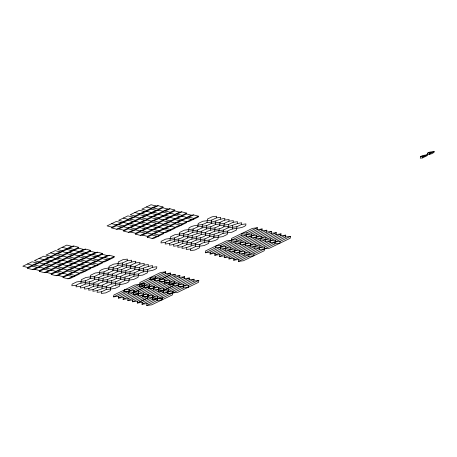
<?xml version="1.0" encoding="UTF-8"?>
<svg xmlns="http://www.w3.org/2000/svg" width="457" height="457" viewBox="0 0 457 457"><rect width="100%" height="100%" fill="white"/><g stroke="black" fill="none" stroke-linecap="round" stroke-linejoin="round"><path stroke-width="0.69" d="M420.48 156.534L420.28 158.191L422.491 157.905L427.106 155.683L427.415 153.198L429.729 152.084L434.15 151.513L434.041 152.347C430.088 155.66 424.707 154.14 420.48 156.534L424.901 155.963M422.691 156.248L422.491 157.905L422.588 157.077L427.215 154.849M429.626 152.912L429.426 154.569L429.523 153.741L434.15 151.513M152.41 267.316L152.621 265.66C146.411 266.111 141.253 270.121 134.746 269.579C129.337 273.537 122.07 271.207 116.661 275.16C108.72 274.943 102.305 279.867 94.37 279.65C88.961 283.608 81.694 281.278 76.285 285.231L76.073 286.893L80.489 286.328L85.116 284.1L93.948 282.969L98.575 280.747L107.406 279.61L112.034 277.388L120.865 276.257L125.492 274.029L134.324 272.898L138.951 270.675L147.782 269.544L152.41 267.316L156.825 266.751L156.614 268.408C151.204 272.366 143.938 270.036 138.528 273.994C130.588 273.772 124.173 278.696 116.238 278.479C110.828 282.437 103.562 280.107 98.152 284.06C91.646 283.517 86.487 287.533 80.278 287.984L80.489 286.328M80.912 283.009L81.335 279.69L85.962 277.462L94.793 276.331L99.42 274.109L108.252 272.978L112.879 270.75L121.711 269.619L126.338 267.396L135.169 266.265L139.796 264.037L144.212 263.472L144.001 265.129L139.374 267.356L130.542 268.488L125.915 270.71L117.083 271.846L112.456 274.069L103.625 275.2L98.998 277.428L90.166 278.559L85.539 280.781L76.707 281.912L72.08 284.14L71.869 285.796L76.285 285.231M84.694 287.419L84.482 289.075L88.898 288.51L93.525 286.288L102.357 285.157L106.984 282.929L115.815 281.798L120.442 279.575L129.274 278.444L133.901 276.217L142.733 275.085L147.36 272.858L147.782 269.544M85.116 284.1L85.539 280.781M88.898 288.51L88.687 290.172L93.102 289.607L97.729 287.379L106.561 286.248L111.188 284.026L120.02 282.889L124.647 280.667L133.478 279.535L138.105 277.308L138.528 273.994M89.321 285.191L89.743 281.878M90.166 278.559L90.589 275.24L95.216 273.018L104.047 271.881L108.675 269.659L117.506 268.527L122.133 266.3L130.965 265.169L135.592 262.946L140.008 262.381L139.796 264.037M93.102 289.607L92.891 291.263C99.1 290.812 104.259 286.796 110.765 287.339C116.169 283.386 123.441 285.716 128.851 281.758L129.274 278.444M93.525 286.288L93.948 282.969M94.37 279.65L94.793 276.331M97.307 290.698L97.095 292.354L101.511 291.789L106.138 289.567L114.97 288.436L119.597 286.208L120.02 282.889M97.729 287.379L98.152 284.06M98.575 280.747L98.998 277.428M99.42 274.109L99.843 270.79C105.253 266.831 112.519 269.167 117.929 265.209C124.435 265.751 129.594 261.741 135.803 261.284L135.592 262.946M101.511 291.789L101.3 293.451L105.716 292.886L110.343 290.658L110.765 287.339M101.934 288.476L102.357 285.157M102.779 281.838L103.202 278.519M103.625 275.2L104.047 271.881M106.138 289.567L106.561 286.248M106.984 282.929L107.406 279.61M107.829 276.296L108.252 272.978M108.675 269.659L109.097 266.34L113.724 264.117L122.556 262.981L127.183 260.758L131.599 260.193L131.388 261.85M111.188 284.026L111.611 280.707M112.034 277.388L112.456 274.069M112.879 270.75L113.302 267.431M115.393 285.117L115.815 281.798M116.238 278.479L116.661 275.16M117.083 271.846L117.506 268.527M117.929 265.209L118.352 261.89L122.979 259.667L127.394 259.102L127.183 260.758M120.442 279.575L120.865 276.257M121.288 272.938L121.711 269.619M122.133 266.3L122.556 262.981M124.647 280.667L125.069 277.348M125.492 274.029L125.915 270.71M126.338 267.396L126.76 264.077M113.633 296.873L124.047 291.863L124.298 290.001L129.262 289.355L150.096 279.347L155.066 278.707L155.311 276.839L165.725 271.835L165.48 273.703L144.646 283.717L134.712 284.991L113.879 294.999L113.633 296.873L118.603 296.233L139.431 286.219L144.406 285.579L144.646 283.717M129.697 275.125L130.119 271.806M130.542 268.488L130.965 265.169M133.901 276.217L134.324 272.898M134.746 269.579L135.169 266.265M123.087 299.329L128.051 298.695L148.885 288.681L158.83 287.407L179.664 277.393L179.904 275.525L169.49 280.529L169.244 282.397L164.274 283.037L143.441 293.051L133.501 294.331L133.981 290.601L154.826 280.575L164.76 279.301L175.18 274.291L174.934 276.165L154.1 286.173L144.155 287.459L133.747 292.457L133.501 294.325L123.087 299.329L123.327 297.461L144.161 287.447L149.131 286.813L149.376 284.945L170.204 274.931L175.18 274.291M138.951 270.675L139.374 267.356M138.705 291.829L138.231 295.559L127.811 300.563L128.051 298.695M149.376 284.945L139.431 286.225L139.922 282.483L160.755 272.469L165.725 271.835M143.155 271.766L143.578 268.448M141.99 304.253L146.96 303.619L167.788 293.605L177.727 292.331L198.561 282.317L198.806 280.449L193.837 281.089L173.003 291.098L163.069 292.377L142.236 302.385L141.99 304.253L152.404 299.249L152.889 295.513L142.955 296.787L143.435 293.057L142.95 296.787L132.536 301.791L132.781 299.923L153.615 289.915L163.543 288.641L184.382 278.627L189.358 277.987L189.112 279.855L168.279 289.869L158.339 291.143L137.506 301.157L132.536 301.791M148.205 266.225L148.416 264.563L144.001 265.129M137.506 301.157L137.266 303.025L147.68 298.015L148.159 294.285L168.999 284.271L173.968 283.631L174.214 281.763L184.634 276.753L184.382 278.627M153.855 288.041L153.609 289.909L154.089 286.185L153.86 288.041L148.885 288.681L149.359 284.957M118.603 296.233L118.357 298.101L128.777 293.097L138.717 291.817L159.544 281.809L159.796 279.935L170.21 274.931L170.45 273.063L160.036 278.073L150.096 279.353L150.336 277.485L155.311 276.839L154.814 280.581L155.066 278.707M157.139 300.478L157.619 296.747L178.453 286.733L183.423 286.093L183.668 284.225L194.082 279.216L193.837 281.089M158.339 291.143L158.813 287.413L158.339 291.143L163.309 290.503L173.729 285.499L183.668 284.225L183.183 287.961L162.344 297.975L152.404 299.249L152.895 295.513L173.723 285.499L173.968 283.631M189.358 277.987L178.938 282.992L168.999 284.271L169.473 280.541L159.544 281.815L160.019 278.085L159.796 279.935M241.53 224.467L241.742 222.805C235.532 223.262 230.374 227.272 223.867 226.729C218.463 230.688 211.191 228.351 205.781 232.31C197.847 232.093 191.432 237.017 183.491 236.8C178.087 240.753 170.815 238.423 165.405 242.381L165.194 244.038L169.61 243.472L174.237 241.25L183.068 240.119L187.696 237.891L196.527 236.76L201.154 234.532L209.986 233.401L214.613 231.179L223.444 230.048L228.072 227.82L236.903 226.689L241.53 224.467L245.946 223.901L245.735 225.558C240.331 229.517 233.059 227.18 227.649 231.139C219.714 230.922 213.299 235.846 205.359 235.629C199.949 239.582 192.683 237.252 187.273 241.21C180.766 240.668 175.608 244.678 169.398 245.135L169.61 243.472M146.96 303.619L146.714 305.487L157.128 300.478L162.109 299.838L162.344 297.975L152.415 299.249M173.729 285.499L174.203 281.769L164.269 283.043L164.749 279.313M170.033 240.154L170.455 236.84L175.082 234.612L183.914 233.481L188.541 231.253L197.373 230.122L202 227.9L210.831 226.769L215.458 224.541L224.29 223.41L228.917 221.188L233.333 220.622L233.121 222.279L228.494 224.501L219.663 225.638L215.036 227.86L206.204 228.991L201.577 231.219L192.745 232.35L188.118 234.572L179.287 235.703L174.66 237.931L165.828 239.062L161.201 241.285L160.99 242.947L165.405 242.381M173.814 244.569L173.603 246.226L178.019 245.66L182.646 243.432L191.477 242.301L196.104 240.079L204.936 238.948L209.563 236.72L218.395 235.589L223.022 233.367L231.853 232.23L236.48 230.008L236.903 226.689M174.237 241.25L174.66 237.931M167.793 293.605L168.273 289.869L167.788 293.605L172.763 292.966L173.003 291.098L172.518 294.834L151.684 304.848L146.714 305.487M178.019 245.66L177.807 247.317L182.223 246.751L186.85 244.529L195.682 243.398L200.309 241.17L209.14 240.039L213.767 237.817L222.599 236.68L227.226 234.458L227.649 231.139M178.441 242.341L178.864 239.022M179.287 235.703L179.71 232.39L184.337 230.162L193.168 229.031L197.795 226.803L206.627 225.672L211.254 223.45L220.085 222.319L224.713 220.091L229.128 219.526L228.917 221.188M182.223 246.751L182.012 248.414C188.221 247.957 193.38 243.947 199.886 244.489C205.296 240.531 212.562 242.867 217.972 238.908L218.395 235.589M182.646 243.432L183.068 240.119M183.491 236.8L183.914 233.481M178.453 286.728L178.927 282.997L178.453 286.733L188.387 285.459L198.806 280.449M186.427 247.848L186.216 249.505L190.632 248.939L195.259 246.711L204.09 245.58L208.718 243.358L209.14 240.039M186.85 244.529L187.273 241.21M187.696 237.891L188.118 234.572M188.541 231.253L188.964 227.94C194.374 223.981 201.646 226.312 207.05 222.359C213.556 222.902 218.714 218.886 224.924 218.435L224.713 220.091M190.632 248.939L190.42 250.596L194.836 250.03L199.463 247.808L199.886 244.489M191.055 245.62L191.477 242.301M191.9 238.982L192.323 235.669M192.745 232.35L193.168 229.031M188.147 287.322L188.387 285.459L188.153 287.322L183.177 287.961L183.423 286.093M195.259 246.711L195.682 243.398M196.104 240.079L196.527 236.76M196.95 233.441L197.373 230.122M197.795 226.803L198.218 223.49L202.845 221.262L211.677 220.131L216.304 217.909L220.72 217.343L220.508 219M200.309 241.17L200.732 237.851M201.154 234.532L201.577 231.219M202 227.9L202.422 224.581M204.513 242.261L204.936 238.948M205.359 235.629L205.781 232.31M206.204 228.991L206.627 225.672M207.05 222.359L207.472 219.04L212.099 216.812L216.515 216.247L216.304 217.909M209.563 236.72L209.986 233.401M210.409 230.088L210.831 226.769M211.254 223.45L211.677 220.131M213.767 237.817L214.19 234.498M214.613 231.179L215.036 227.86M215.458 224.541L215.881 221.222M218.817 232.27L219.24 228.951M219.663 225.638L220.085 222.319M223.022 233.367L223.444 230.048M223.867 226.729L224.29 223.41M228.072 227.82L228.494 224.501M232.276 228.917L232.699 225.598M237.326 223.37L237.537 221.714L233.121 222.279M27.597 268.316L27.706 267.482L36.96 263.032L39.171 262.746L44.026 264.009L46.231 263.729L55.486 259.279L60.341 260.541L62.552 260.256L67.407 261.518L69.618 261.233L78.872 256.783L83.728 258.045L85.933 257.759L90.789 259.022L93 258.736L102.254 254.286L107.109 255.549L109.32 255.269L114.17 256.531L114.061 257.36L104.807 261.81L102.602 262.095L97.747 260.833L95.536 261.113L86.282 265.568L81.426 264.306L79.215 264.586L74.36 263.323L72.155 263.609L62.895 268.059L58.045 266.797L55.834 267.082L51.207 269.304L46.351 268.042L44.14 268.328L39.285 267.065L37.08 267.351L32.453 269.579L27.597 268.316L32.224 266.088L37.08 267.351M39.171 262.746L39.273 261.918L48.533 257.468L50.744 257.182L55.594 258.445L57.805 258.165L67.059 253.715L71.915 254.972L74.125 254.692L78.981 255.954L81.192 255.669L90.446 251.219L95.302 252.481L97.507 252.195L102.362 253.458L102.254 254.286M39.285 267.065L39.393 266.237L48.653 261.787L50.858 261.501L55.714 262.764L57.925 262.478L67.179 258.028L72.035 259.29L74.245 259.01L79.095 260.267L81.306 259.987L90.56 255.537L95.416 256.8L97.627 256.514L102.482 257.777L104.693 257.491L109.32 255.269M102.602 262.095L102.488 262.924L93.234 267.374L91.029 267.659L86.173 266.397L83.962 266.682L79.107 265.42L69.852 269.87L67.642 270.15L62.786 268.887L60.581 269.173L55.725 267.911L46.471 272.361L44.26 272.646L39.405 271.384L39.513 270.555L48.768 266.105L50.978 265.82L55.834 267.082L60.461 264.854L62.672 264.574L67.527 265.837L69.732 265.551L78.987 261.101L83.842 262.364L86.053 262.078L90.909 263.341L93.119 263.055L102.374 258.605L107.229 259.867L109.434 259.582L109.543 258.753L114.17 256.531M50.744 257.182L50.847 256.354L60.107 251.904L62.318 251.618L67.168 252.881L69.378 252.595L78.633 248.145L83.488 249.408L85.699 249.128L90.555 250.39L90.446 251.219M50.858 261.501L50.967 260.673L60.227 256.223L62.432 255.937L67.288 257.2L69.498 256.914L78.753 252.464L83.608 253.726L85.819 253.441L90.669 254.703L92.88 254.423L97.507 252.195M50.978 265.82L51.087 264.991L60.341 260.541M44.26 272.646L48.888 270.418L51.098 270.138L51.207 269.304M91.029 267.659L90.914 268.488L81.66 272.938L79.455 273.223L74.6 271.961L72.389 272.246L67.533 270.984L58.279 275.434L56.068 275.72L51.213 274.457L51.321 273.623L60.581 269.173M62.318 251.618L62.42 250.79L71.68 246.34L73.885 246.055L78.741 247.317L78.633 248.145M62.432 255.937L62.54 255.109L71.8 250.659L74.005 250.373L78.861 251.636L81.072 251.35L85.699 249.128M62.552 260.256L62.66 259.427L71.915 254.972M62.672 264.574L62.78 263.74L72.035 259.29M62.786 268.887L62.895 268.059M56.068 275.72L60.695 273.492L62.906 273.206L63.015 272.378L72.269 267.928L74.48 267.642L79.335 268.905L81.546 268.619L90.8 264.169L95.656 265.431L97.861 265.151L97.969 264.317L107.229 259.867M79.455 273.223L79.347 274.051L70.087 278.502L67.882 278.787L63.026 277.525L63.135 276.696L72.389 272.246M74.005 250.373L74.114 249.545L78.741 247.317M74.125 254.692L74.234 253.858L83.488 249.408M74.245 259.01L74.348 258.176L83.608 253.726M74.36 263.323L74.468 262.495L83.728 258.045M74.48 267.642L74.588 266.814L83.842 262.364M74.6 271.961L74.708 271.132L83.962 266.682M95.656 265.431L86.396 269.881L86.287 270.715L84.082 270.995L74.822 275.451L74.72 276.279L72.509 276.559L67.882 278.787M85.819 253.441L85.922 252.612L90.555 250.39M85.933 257.759L86.042 256.931L95.302 252.481M86.053 262.078L86.162 261.25L95.416 256.8M86.173 266.397L86.282 265.568M97.627 256.514L97.735 255.686L102.362 253.458M97.747 260.833L97.849 259.999L107.109 255.549M111.834 227.969L111.936 227.14L121.196 222.69L123.407 222.405L128.257 223.667L130.468 223.382L139.722 218.932L144.578 220.194L146.788 219.914L151.644 221.177L153.855 220.891L163.109 216.441L167.965 217.703L170.17 217.418L175.025 218.68L177.236 218.395L186.49 213.945L191.346 215.207L193.557 214.921L198.407 216.184L198.298 217.018L189.044 221.468L186.833 221.748L181.983 220.485L179.772 220.771L170.512 225.221L165.663 223.959L163.452 224.244L158.596 222.982L156.391 223.267L147.131 227.717L142.281 226.455L140.071 226.741L135.215 225.478L133.004 225.758L123.75 230.208L118.894 228.946L116.689 229.231L111.834 227.969L116.461 225.747L121.316 227.009L123.521 226.723L128.377 227.986L130.588 227.7L139.842 223.25L144.698 224.513L146.908 224.227L151.758 225.49L153.969 225.21L163.223 220.76L168.079 222.016L170.29 221.736L175.145 222.999L177.356 222.713L186.61 218.263L191.466 219.526L193.671 219.24L193.779 218.412L198.407 216.184M123.407 222.405L123.51 221.576L132.77 217.126L134.981 216.841L139.831 218.103L142.041 217.818L151.296 213.368L156.151 214.63L158.362 214.344L163.218 215.607L165.428 215.327L174.683 210.877L179.538 212.134L181.743 211.854L186.599 213.116L186.49 213.945M123.521 226.723L123.63 225.895L132.89 221.445L135.095 221.159L139.951 222.422L142.161 222.136L151.416 217.686L156.271 218.949L158.482 218.663L163.332 219.926L165.543 219.64L174.797 215.19L179.652 216.452L181.863 216.172L186.719 217.435L188.93 217.149L193.557 214.921M186.833 221.748L186.724 222.582L177.47 227.032L175.265 227.318L170.41 226.055L168.199 226.335L163.343 225.073L154.089 229.523L151.878 229.808L147.023 228.546L144.818 228.831L139.962 227.569L130.708 232.019L128.497 232.305L123.641 231.042L123.75 230.208M134.981 216.841L135.083 216.012L144.343 211.562L146.554 211.277L151.404 212.539L153.615 212.254L162.869 207.804L167.725 209.066L169.935 208.78L174.791 210.043L174.683 210.877M135.095 221.159L135.203 220.331L144.463 215.875L146.668 215.595L151.524 216.858L153.735 216.572L162.989 212.122L167.845 213.385L170.055 213.099L174.905 214.362L177.116 214.076L181.743 211.854M135.215 225.478L135.323 224.644L144.578 220.194M128.497 232.305L133.124 230.077L135.335 229.791L135.443 228.963L144.698 224.513M175.265 227.318L175.151 228.146L165.897 232.596L163.692 232.881L158.836 231.619L156.625 231.899L151.77 230.642L142.515 235.087L140.305 235.372L135.449 234.11L135.558 233.281L144.818 228.831M129.017 291.229L129.262 289.355L128.777 293.103L129.017 291.223L124.047 291.863L124.293 289.995M133.747 292.457L133.987 290.589L124.058 291.869M146.554 211.277L146.657 210.448L155.917 205.993L158.122 205.713L162.978 206.975L162.869 207.804M146.668 215.595L146.777 214.761L156.037 210.311L158.242 210.031L163.098 211.294L165.308 211.008L169.935 208.78M146.788 219.914L146.897 219.08L156.151 214.63M146.908 224.227L147.011 223.399L156.271 218.949M142.236 302.385L137.266 303.025L147.68 298.015L148.165 294.279L138.225 295.559L138.717 291.817M147.023 228.546L147.131 227.717M140.305 235.372L144.932 233.15L147.143 232.864L147.251 232.036L156.505 227.586L158.716 227.3L163.572 228.563L165.782 228.277L175.037 223.827L179.892 225.09L182.097 224.804L182.206 223.976L191.466 219.526M163.692 232.881L163.577 233.71L154.323 238.16L152.118 238.445L147.263 237.183L147.371 236.355L156.625 231.899M158.242 210.031L158.351 209.197L162.978 206.975M158.362 214.344L158.47 213.516L167.725 209.066M158.482 218.663L158.585 217.835L167.845 213.385M158.596 222.982L158.705 222.153L167.965 217.703M158.716 227.3L158.825 226.472L168.079 222.016M158.836 231.619L158.945 230.785L168.199 226.335M179.892 225.09L170.632 229.54L170.524 230.368L168.319 230.654L159.059 235.104L158.95 235.938L156.745 236.218L152.118 238.445M170.055 213.099L170.158 212.271L174.791 210.043M170.17 217.418L170.278 216.589L179.538 212.134M170.29 221.736L170.398 220.902L179.652 216.452M170.41 226.055L170.512 225.221M162.104 299.843L162.344 297.975M164.274 283.037L164.76 279.301M181.863 216.172L181.972 215.338L186.599 213.116M181.983 220.485L182.086 219.657L191.346 215.207M205.319 252.784L205.559 250.916L226.392 240.902L236.332 239.628L257.16 229.614L262.129 228.974L261.884 230.842L241.056 240.856L231.116 242.136L210.283 252.144L205.319 252.784L215.733 247.78L225.672 246.5L246.506 236.486L256.44 235.212L266.859 230.208L266.614 232.076L245.78 242.09L235.846 243.364L215.013 253.378L210.043 254.012L210.283 252.144M219.737 254.606L219.497 256.474L224.467 255.84L245.3 245.826L255.235 244.552L276.062 234.538L276.314 232.67L271.344 233.304L250.51 243.318L240.571 244.598L219.737 254.606L214.767 255.246L215.013 253.378M262.129 228.974L251.716 233.984L241.776 235.258L220.948 245.272L220.457 249.008L210.043 254.012M229.191 257.068L228.946 258.936L233.915 258.302L254.749 248.288L264.689 247.014L285.516 237L285.762 235.132L280.792 235.766L259.959 245.78L250.019 247.054L229.191 257.068L224.221 257.708L224.467 255.84M225.672 246.5L225.181 250.242L214.767 255.246M271.338 233.304L271.584 231.436L261.17 236.446L251.224 237.72L230.397 247.734L230.157 249.602L235.127 248.962L255.954 238.948L265.894 237.674L276.314 232.67M285.516 237L290.486 236.36L290.241 238.228L269.407 248.242L259.473 249.516L238.64 259.53L233.676 260.17L233.915 258.302M235.127 248.962L234.635 252.698L224.221 257.708M236.332 239.628L235.841 243.364M264.689 247.014L264.197 250.75L243.364 260.764L238.4 261.398L238.64 259.53M280.792 235.766L281.038 233.898L270.618 238.908L260.679 240.182L239.851 250.196L239.359 253.932L228.946 258.936M241.056 240.856L240.571 244.598M285.762 235.132L275.348 240.136L265.408 241.41L244.575 251.424L244.089 255.16L233.676 260.17M245.78 242.09L245.295 245.826M257.16 229.614L257.405 227.746L246.991 232.75L246.5 236.486M250.51 243.318L250.019 247.054M251.716 233.984L251.224 237.72M290.486 236.36L280.072 241.37L270.133 242.644L249.305 252.658L248.814 256.394L238.4 261.398M280.072 241.37L279.833 243.238L274.857 243.872L254.029 253.886L253.789 255.754L248.814 256.394M255.235 244.552L254.749 248.288M256.44 235.212L255.954 238.948M259.959 245.78L259.473 249.516M261.17 236.446L260.679 240.182M265.894 237.674L265.403 241.41M270.618 238.908L270.133 242.644M275.348 240.136L274.857 243.872M32.224 266.088L32.333 265.26L34.543 264.974L43.798 260.524L48.653 261.787M43.798 260.524L43.906 259.696L46.117 259.41L55.371 254.96L60.227 256.223M32.453 269.579L34.658 269.293L43.912 264.843L44.026 264.009M39.405 271.384L44.032 269.162L44.14 268.328M55.371 254.96L55.48 254.126L57.691 253.846L66.945 249.396L71.8 250.659M55.486 259.279L55.594 258.445M46.351 268.042L55.605 263.592L55.714 262.764M55.725 267.911L55.834 267.082M51.213 274.457L55.845 272.229L55.954 271.401L58.159 271.115L67.413 266.665L72.269 267.928M66.945 249.396L67.053 248.562L69.258 248.282L73.885 246.055M67.059 253.715L67.168 252.881M67.179 258.028L67.288 257.2M58.045 266.797L67.299 262.347L67.407 261.518M67.413 266.665L67.527 265.837M67.533 270.984L67.642 270.15M63.026 277.525L67.653 275.303L67.762 274.468L69.972 274.183L79.227 269.739L84.082 270.995M78.753 252.464L78.861 251.636M78.872 256.783L78.981 255.954M78.987 261.101L79.095 260.267M79.107 265.42L79.215 264.586M79.227 269.739L79.335 268.905M90.56 255.537L90.669 254.703M81.426 264.306L90.68 259.856L90.789 259.022M90.8 264.169L90.909 263.341M102.374 258.605L102.482 257.777M116.461 225.747L116.569 224.913L118.78 224.633L128.034 220.183L132.89 221.445M128.034 220.183L128.143 219.349L130.354 219.069L139.608 214.619L144.463 215.875M118.894 228.946L128.149 224.496L128.257 223.667M123.641 231.042L128.268 228.814L128.377 227.986M139.608 214.619L139.716 213.785L141.921 213.499L151.181 209.049L156.037 210.311M139.722 218.932L139.831 218.103M139.842 223.25L139.951 222.422M139.962 227.569L140.071 226.741M135.449 234.11L140.076 231.888L140.19 231.053L142.395 230.774L151.65 226.324L156.505 227.586M151.181 209.049L151.29 208.221L153.495 207.935L158.122 205.713M151.296 213.368L151.404 212.539M151.416 217.686L151.524 216.858M142.281 226.455L151.535 222.005L151.644 221.177M151.65 226.324L151.758 225.49M144.406 285.579L144.161 287.447L144.635 283.728L139.665 284.363L139.431 286.219M151.77 230.642L151.878 229.808M147.263 237.183L151.89 234.955L151.998 234.127L154.209 233.841L163.463 229.391L168.319 230.654M162.989 212.122L163.098 211.294M163.109 216.441L163.218 215.607M163.223 220.76L163.332 219.926M163.343 225.073L163.452 224.244M163.463 229.391L163.572 228.563M157.128 300.478L157.619 296.742L147.68 298.015M174.797 215.19L174.905 214.362M165.663 223.959L174.917 219.509L175.025 218.68M175.037 223.827L175.145 222.999M186.61 218.263L186.719 217.435M219.497 256.474L229.911 251.47L230.157 249.602L225.181 250.242M148.885 288.681L149.131 286.813M150.096 279.347L150.342 277.479M168.999 284.271L169.244 282.397M215.733 247.78L215.978 245.906L220.948 245.272M231.116 242.136L231.602 238.394L252.435 228.386L257.405 227.746M241.776 235.258L242.021 233.39L246.991 232.75M116.689 229.231L121.316 227.009M427.415 153.198L431.836 152.627M266.614 232.076L271.584 231.436M276.062 234.538L281.038 233.898M234.635 252.698L244.575 251.424M244.089 255.16L254.029 253.886M165.48 273.703L170.45 273.063M174.934 276.165L179.904 275.525M159.544 281.809L164.52 281.169M133.501 294.325L138.471 293.685M142.95 296.787L147.919 296.147M261.89 230.842L266.859 230.208M220.457 249.008L230.397 247.734M229.911 251.47L239.851 250.196M239.365 253.932L249.305 252.658M179.664 277.393L184.634 276.753M189.112 279.855L194.082 279.216M118.357 298.101L123.327 297.461M127.811 300.563L132.781 299.923M155.917 205.993L151.061 204.736L141.807 209.186L146.657 210.448M153.495 207.935L158.351 209.197M165.308 211.008L170.158 212.271M177.116 214.076L181.972 215.338M188.93 217.149L193.779 218.412M146.434 206.958L151.29 208.221M153.615 212.254L158.47 213.516M165.428 215.327L170.278 216.589M177.236 218.395L182.086 219.657M144.343 211.562L139.488 210.3L130.234 214.75L135.083 216.012M174.917 219.509L179.772 220.771M141.921 213.499L146.777 214.761M153.735 216.572L158.585 217.835M165.543 219.64L170.398 220.902M177.356 222.713L182.206 223.976M134.861 212.522L139.716 213.785M142.041 217.818L146.897 219.08M153.855 220.891L158.705 222.153M132.77 217.126L127.914 215.864L118.66 220.314L123.51 221.576M151.535 222.005L156.391 223.267M130.354 219.069L135.203 220.331M142.161 222.136L147.011 223.399M153.969 225.21L158.825 226.472M165.782 228.277L170.632 229.54M123.287 218.086L128.143 219.349M130.468 223.382L135.323 224.644M154.089 229.523L158.945 230.785M121.196 222.69L116.341 221.428L107.087 225.878L111.936 227.14M128.149 224.496L133.004 225.758M118.78 224.633L123.63 225.895M130.588 227.7L135.443 228.963M142.395 230.774L147.251 232.036M154.209 233.841L159.059 235.104M111.714 223.65L116.569 224.913M135.335 229.791L140.19 231.053M147.143 232.864L151.998 234.127M128.268 228.814L133.124 230.077M140.076 231.888L144.932 233.15M151.89 234.955L156.745 236.218M130.708 232.019L135.558 233.281M142.515 235.087L147.371 236.355M71.68 246.34L66.825 245.078L57.571 249.528L62.42 250.79M69.258 248.282L74.114 249.545M81.072 251.35L85.922 252.612M92.88 254.423L97.735 255.686M104.693 257.491L109.543 258.753M62.198 247.3L67.053 248.562M69.378 252.595L74.234 253.858M81.192 255.669L86.042 256.931M93 258.736L97.849 259.999M60.107 251.904L55.251 250.642L45.997 255.092L50.847 256.354M90.68 259.856L95.536 261.113M81.306 259.987L86.162 261.25M93.119 263.055L97.969 264.317M57.691 253.846L62.54 255.109M69.498 256.914L74.348 258.176M50.624 252.87L55.48 254.126M57.805 258.165L62.66 259.427M69.618 261.233L74.468 262.495M48.533 257.468L43.678 256.206L34.424 260.656L39.273 261.918M67.299 262.347L72.155 263.609M46.117 259.41L50.967 260.673M57.925 262.478L62.78 263.74M69.732 265.551L74.588 266.814M81.546 268.619L86.396 269.881M39.051 258.433L43.906 259.696M55.605 263.592L60.461 264.854M46.231 263.729L51.087 264.991M69.852 269.87L74.708 271.132M36.96 263.032L32.104 261.77L22.85 266.22L27.706 267.482M43.912 264.843L48.768 266.105M34.543 264.974L39.393 266.237M58.159 271.115L63.015 272.378M69.972 274.183L74.822 275.451M27.477 263.997L32.333 265.26M51.098 270.138L55.954 271.401M62.906 273.206L67.762 274.468M44.032 269.162L48.888 270.418M55.845 272.229L60.695 273.492M67.653 275.303L72.509 276.559M34.658 269.293L39.513 270.555M46.471 272.361L51.321 273.623M58.279 275.434L63.135 276.696M163.543 288.641L163.069 292.371L163.555 288.635"/></g></svg>
